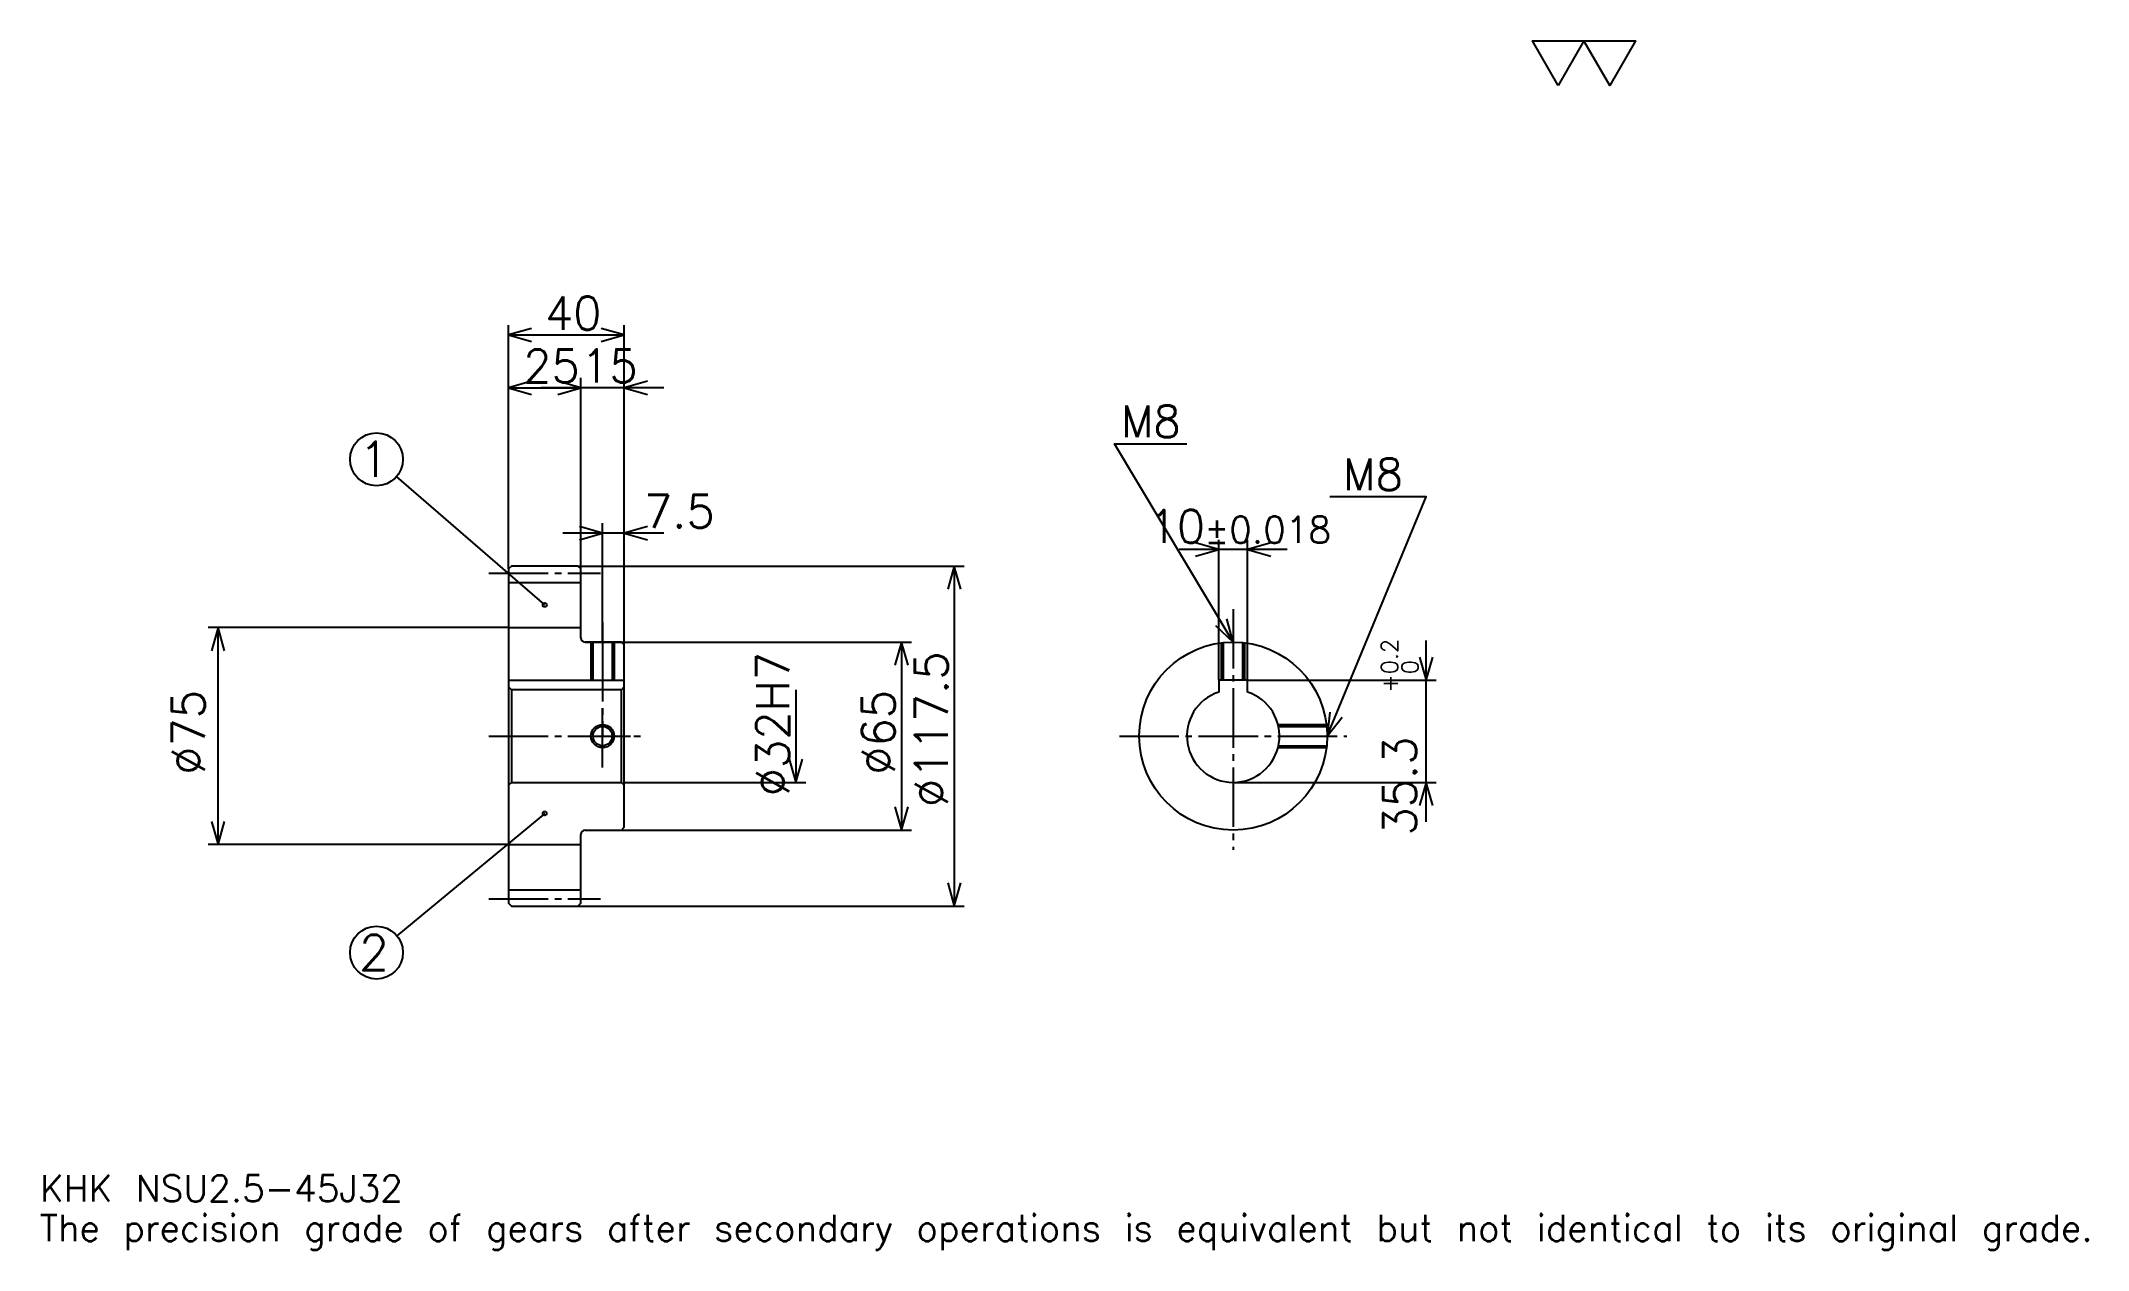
# Model space of a CAD drawing. Extents: x 23 to 731, y 8 to 426.
import ezdxf

# ---------------------------------------------------------------- set-up
doc = ezdxf.new("R2010")
doc.units = 0
doc.linetypes.add('DASHDOT', pattern=[27.391305, 20.543478, -2.282609, 2.282609, -2.282609])
doc.layers.get('0').update_dxf_attribs({"linetype": 'CONTINUOUS'})
doc.layers.add('DASHDOT', color=6, linetype='DASHDOT')
doc.styles.add('KANJI', font='TXT', dxfattribs={"bigfont": 'BIGFONT'})

msp = doc.modelspace()

# ---------------------------------------------------------------- linework, layer by layer
at = {"color": 5}
for p, q in [((184.891312, 244.782608), (184.891312, 328.097839)), ((224.891312, 244.782608), (224.891312, 328.097839)), ((184.891312, 324.673889), (224.891312, 324.673889)), ((184.891312, 306.413025), (209.891312, 306.413025)), ((238.58696, 306.413025), (196.195663, 306.413025)), ((209.891312, 244.782608), (209.891312, 309.836945)), ((197.391312, 231.345108), (146.142365, 275.708984)), ((238.58696, 256.195648), (203.695663, 256.195648)), ((217.391312, 244.782608), (217.391312, 259.619568)), ((454.130432, 250.489136), (416.739136, 250.489136)), ((430.434784, 205.332611), (430.434784, 253.913055)), ((440.434784, 205.332611), (440.434784, 253.913055)), ((184.891312, 243.782608), (184.891312, 244.782608)), ((208.891312, 244.782608), (224.891312, 244.782608)), ((209.891312, 243.782608), (209.891312, 244.782608)), ((217.391312, 218.532608), (217.391312, 244.782608)), ((217.391312, 218.532608), (217.391312, 244.782608)), ((224.891312, 244.782608), (342.445679, 244.782608)), ((224.891312, 217.532608), (224.891312, 244.782608)), ((339.021729, 244.782608), (339.021729, 127.282608)), ((184.891312, 223.532608), (81.032616, 223.532608)), ((84.456528, 148.532608), (84.456528, 223.532608)), ((211.391312, 218.532608), (224.891312, 218.532608)), ((224.891312, 218.532608), (324.184814, 218.532608)), ((320.760864, 218.532608), (320.760864, 153.532608)), ((502.173889, 156.33696), (502.173889, 219.028259)), ((440.434784, 205.332611), (505.597839, 205.332611)), ((284.239136, 202.032608), (284.239136, 170.032608)), ((224.891312, 170.032608), (287.663055, 170.032608)), ((435.434784, 170.032608), (505.597839, 170.032608)), ((197.391312, 159.282608), (146.274582, 117)), ((211.391312, 153.532608), (224.891312, 153.532608)), ((224.891312, 153.532608), (324.184814, 153.532608)), ((184.891312, 148.532608), (81.032616, 148.532608)), ((208.891312, 127.282608), (224.891312, 127.282608)), ((224.891312, 127.282608), (342.445679, 127.282608))]:
    msp.add_line(p, q, dxfattribs=at)
at = {"color": 4}
for p, q in [((184.891312, 239.157608), (209.891312, 239.157608)), ((184.891312, 223.532608), (209.891312, 223.532608)), ((184.891312, 205.332611), (224.891312, 205.332611)), ((185.891312, 202.032608), (185.891312, 170.032608)), ((223.891312, 202.032608), (224.891312, 203.032608)), ((223.891312, 170.032608), (224.891312, 169.032608)), ((184.891312, 148.532608), (209.891312, 148.532608)), ((184.891312, 132.907608), (209.891312, 132.907608))]:
    msp.add_line(p, q, dxfattribs=at)
at = {"color": 7}
msp.add_lwpolyline([(547.826111, 410.869568), (538.92395, 426.299988), (574.532654, 426.299988), (565.630432, 410.869568), (556.728271, 426.299988), (547.826111, 410.869568)], dxfattribs=at)
at = {"color": 5}
for points in [[(192.880447, 326.956512), (184.891312, 324.673889), (192.880447, 322.391296)], [(216.902176, 322.391296), (224.891312, 324.673889), (216.902176, 326.956512)], [(192.880447, 308.695648), (184.891312, 306.413025), (192.880447, 304.130432)], [(201.902176, 304.130432), (209.891312, 306.413025), (201.902176, 308.695648)], [(201.902176, 304.130432), (209.891312, 306.413025), (201.902176, 308.695648)], [(232.880447, 308.695648), (224.891312, 306.413025), (232.880447, 304.130432)], [(435.434784, 218.532608), (394.347839, 287.010864), (419.456543, 287.010864)], [(467.934814, 186.032608), (502.17395, 268.75), (468.847839, 268.75)], [(209.402176, 253.91304), (217.391312, 256.195648), (209.402176, 258.478271)], [(232.880447, 258.478271), (224.891312, 256.195648), (232.880447, 253.91304)], [(422.445648, 248.206528), (430.434784, 250.489136), (422.445648, 252.771744)], [(448.423889, 252.771744), (440.434784, 250.489136), (448.423889, 248.206528)], [(341.304352, 236.793472), (339.021729, 244.782608), (336.739136, 236.793472)], [(429.367096, 224.208832), (435.434784, 218.532608), (433.281738, 226.557617)], [(86.739136, 215.543472), (84.456528, 223.532608), (82.17392, 215.543472)], [(323.043488, 210.543472), (320.760864, 218.532608), (318.478271, 210.543472)], [(499.891296, 213.321732), (502.173889, 205.332611), (504.456543, 213.321732)], [(468.881226, 194.287354), (467.934814, 186.032608), (473.099365, 192.541336)], [(281.956543, 178.021744), (284.239136, 170.032608), (286.521729, 178.021744)], [(504.456543, 162.043472), (502.173889, 170.032608), (499.891296, 162.043472)], [(82.17392, 156.521744), (84.456528, 148.532608), (86.739136, 156.521744)], [(318.478271, 161.521744), (320.760864, 153.532608), (323.043488, 161.521744)], [(336.739136, 135.271744), (339.021729, 127.282608), (341.304352, 135.271744)]]:
    msp.add_lwpolyline(points, dxfattribs=at)
at = {"color": 4}
for points in [[(209.891312, 220.032608), (209.891312, 243.782608), (208.891312, 244.782608), (185.891312, 244.782608), (184.891312, 243.782608), (184.891312, 169.032608)], [(211.391312, 153.532608), (223.891312, 153.532608), (224.891312, 154.532608), (224.891312, 217.532608), (223.891312, 218.532608), (211.391312, 218.532608)], [(213.391312, 218.532608), (213.391312, 205.332611)], [(214.066315, 218.532608), (214.066315, 205.332611)], [(220.716309, 218.532608), (220.716309, 205.332611)], [(221.391312, 218.532608), (221.391312, 205.332611)], [(431.434784, 205.332611), (431.434784, 218.285522)], [(432.109802, 205.332611), (432.109802, 218.362076)], [(438.759766, 205.332611), (438.759766, 218.362076)], [(439.434784, 205.332611), (439.434784, 218.285522)], [(440.434784, 201.231293), (440.434784, 205.332611), (430.434784, 205.332611), (430.434784, 201.231293)], [(184.891312, 169.032608), (185.891312, 170.032608), (223.891312, 170.032608), (223.891312, 202.032608), (185.891312, 202.032608), (184.891312, 203.032608)], [(450.926697, 190.032608), (467.687683, 190.032608)], [(451.08551, 189.357605), (467.764221, 189.357605)], [(450.926697, 182.032608), (467.687683, 182.032608)], [(451.08551, 182.707611), (467.764221, 182.707611)], [(184.891312, 169.032608), (184.891312, 128.282608), (185.891312, 127.282608), (208.891312, 127.282608), (209.891312, 128.282608), (209.891312, 152.032608)]]:
    msp.add_lwpolyline(points, dxfattribs=at)
at = {"color": 5}
for centre, radius in [((139.239136, 281.684784), 9.130435), ((197.391312, 231.345108), 0.684783), ((197.391312, 159.282608), 0.684783), ((139.239136, 111.180435), 9.130435)]:
    msp.add_circle(centre, radius, dxfattribs=at)
at = {"color": 4}
for centre, radius in [((435.434784, 186.032608), 32.5), ((217.391312, 186.032608), 3.325)]:
    msp.add_circle(centre, radius, dxfattribs=at)
at = {"color": 7}
msp.add_circle((217.391312, 186.032608), 4, dxfattribs=at)
at = {"color": 4}
for centre, radius, start, end in [((211.391312, 220.032608), 1.5, 180, 270), ((435.434784, 186.032608), 16, 108.209957329, 71.790042671), ((211.391312, 152.032608), 1.5, 90, 180)]:
    msp.add_arc(centre, radius, start, end, dxfattribs=at)
at = {"layer": 'DASHDOT', "color": 7}
for p, q in [((178.043488, 242.282608), (216.739136, 242.282608)), ((435.434784, 229.945648), (435.434784, 146.684784)), ((217.391312, 218.532608), (217.391312, 186.032608)), ((178.043488, 186.032608), (231.739136, 186.032608)), ((396.086975, 186.032608), (474.782593, 186.032608)), ((178.043488, 129.782608), (216.739136, 129.782608))]:
    msp.add_line(p, q, dxfattribs=at)
for points in [[(217.391312, 225.380432), (217.391312, 198.484787)], [(217.391312, 175.184784), (217.391312, 196.880432)], [(206.543488, 186.032608), (228.239136, 186.032608)]]:
    msp.add_lwpolyline(points, dxfattribs=at)

# ---------------------------------------------------------------- texts
at = {"color": 7, "style": 'KANJI'}
for s, height, p in [('40', 11.413043, (197.472839, 326.5)), ('25', 11.413043, (189.972839, 308.239136)), ('15', 11.413043, (209.972839, 308.239136)), ('M8', 10.956522, (396.630432, 289.293488)), ('1', 12.173913, (133.152191, 275.597839)), ('M8', 10.956522, (473.413025, 271.032593)), ('7.5', 11.413043, (231.739136, 258.021729)), ('10', 11.413043, (406.169495, 252.771744)), ('%%p0.018', 9.130435, (425.456116, 252.771744)), ('2', 12.173913, (133.152191, 105.093475)), ('KHK NSU2.5-45J32', 9.130435, (22.826086, 25.108696)), ('The precision grade of gears after secondary operations is equivalent but not identical to its original grade.', 9.130435, (22.826086, 11.413043))]:
    msp.add_text(s, height=height, dxfattribs=at).set_placement(p)
for s, height, p in [('%%c32H7', 11.413043, (281.956543, 165.203796)), ('%%c117.5', 11.413043, (336.739136, 161.494568)), ('0.2', 5.706522, (492.358704, 207.401398)), ('+', 5.706522, (492.358704, 201.010101)), ('0', 5.706522, (499.434753, 207.401398)), ('%%c75', 11.413043, (79.891312, 172.622284)), ('%%c65', 11.413043, (318.478271, 172.622284)), ('35.3', 11.413043, (498.75, 151.609924))]:
    msp.add_text(s, height=height, rotation=90, dxfattribs=at).set_placement(p)

doc.saveas('drawing.dxf')
